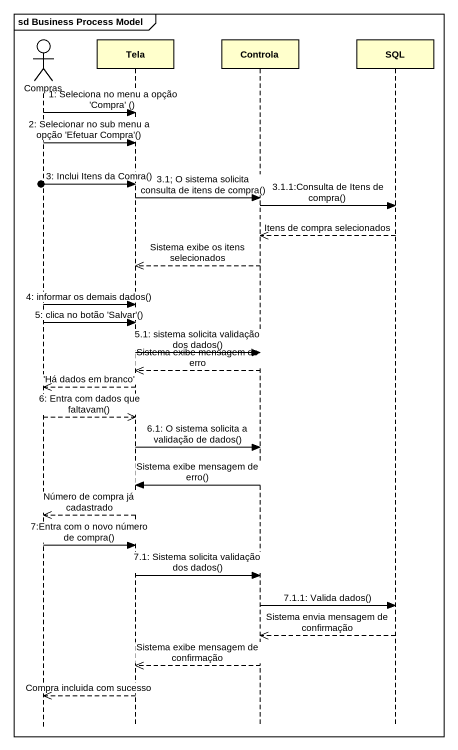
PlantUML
@startuml
mainframe sd Business Process Model
hide footbox
actor Compras
participant Tela
participant Controla
participant SQL

Compras -> Tela : 1: Seleciona no menu a opção 'Compra' ()
Compras -> Tela : 2: Selecionar no sub menu a opção 'Efetuar Compra'()
[o-> Tela : 3: Inclui Itens da Comra()
Tela -> Controla : 3.1; O sistema solicita consulta de itens de compra()
Controla -> SQL : 3.1.1:Consulta de Itens de compra()
SQL -->> Controla : Itens de compra selecionados
Controla -->> Tela : Sistema exibe os itens selecionados
Compras -> Tela : 4: informar os demais dados()
Compras -> Tela : 5: clica no botão 'Salvar'()
Tela -> Controla : 5.1: sistema solicita validação dos dados()
Controla -->> Tela : Sistema exibe mensagem de erro
Tela -->> Compras : 'Há dados em branco'
Compras -->> Tela : 6: Entra com dados que faltavam()
Tela -> Controla : 6.1: O sistema solicita a validação de dados()
Controla -> Tela : Sistema exibe mensagem de erro()
Tela -->> Compras : Número de compra já cadastrado
Compras -> Tela : 7:Entra com o novo número de compra()
Tela -> Controla : 7.1: Sistema solicita validação dos dados()
Controla -> SQL : 7.1.1: Valida dados()
SQL -->> Controla : Sistema envia mensagem de confirmação
Controla -->> Tela : Sistema exibe mensagem de confirmação
Tela -->> Compras : Compra incluida com sucesso
@enduml
